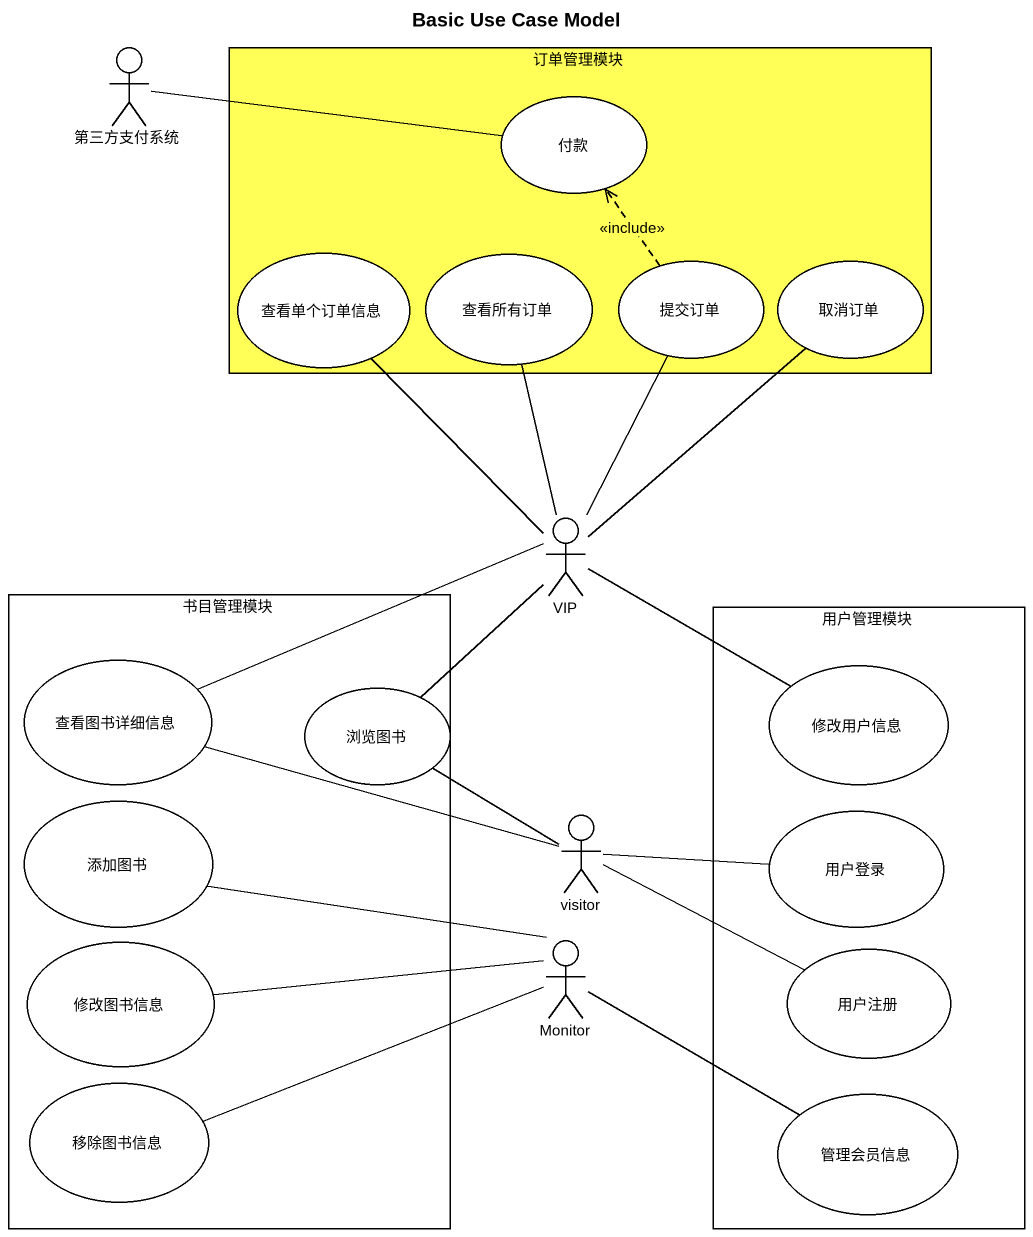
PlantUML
@startuml
title Basic Use Case Model
actor 第三方支付系统
rectangle 订单管理模块 #FFFF57 {
  usecase 付款
  usecase 查看单个订单信息
  usecase 查看所有订单
  usecase 提交订单
  usecase 取消订单
}
actor VIP
rectangle 书目管理模块 {
  usecase 查看图书详细信息
  usecase 浏览图书
  usecase 添加图书
  usecase 修改图书信息
  usecase 移除图书信息
}
rectangle 用户管理模块 {
  usecase 修改用户信息
  usecase 用户登录
  usecase 用户注册
  usecase 管理会员信息
}
actor visitor
actor Monitor
第三方支付系统 -right- 付款
提交订单 .up.> 付款 : <<include>>
VIP -up- 查看单个订单信息
VIP -up- 查看所有订单
VIP -up- 提交订单
VIP -up- 取消订单
VIP -left- 查看图书详细信息
VIP -- 浏览图书
VIP -right- 修改用户信息
visitor -left- 查看图书详细信息
visitor -up- 浏览图书
visitor -right- 用户登录
visitor -right- 用户注册
Monitor -left- 添加图书
Monitor -left- 修改图书信息
Monitor -left- 移除图书信息
Monitor -right- 管理会员信息
@enduml
